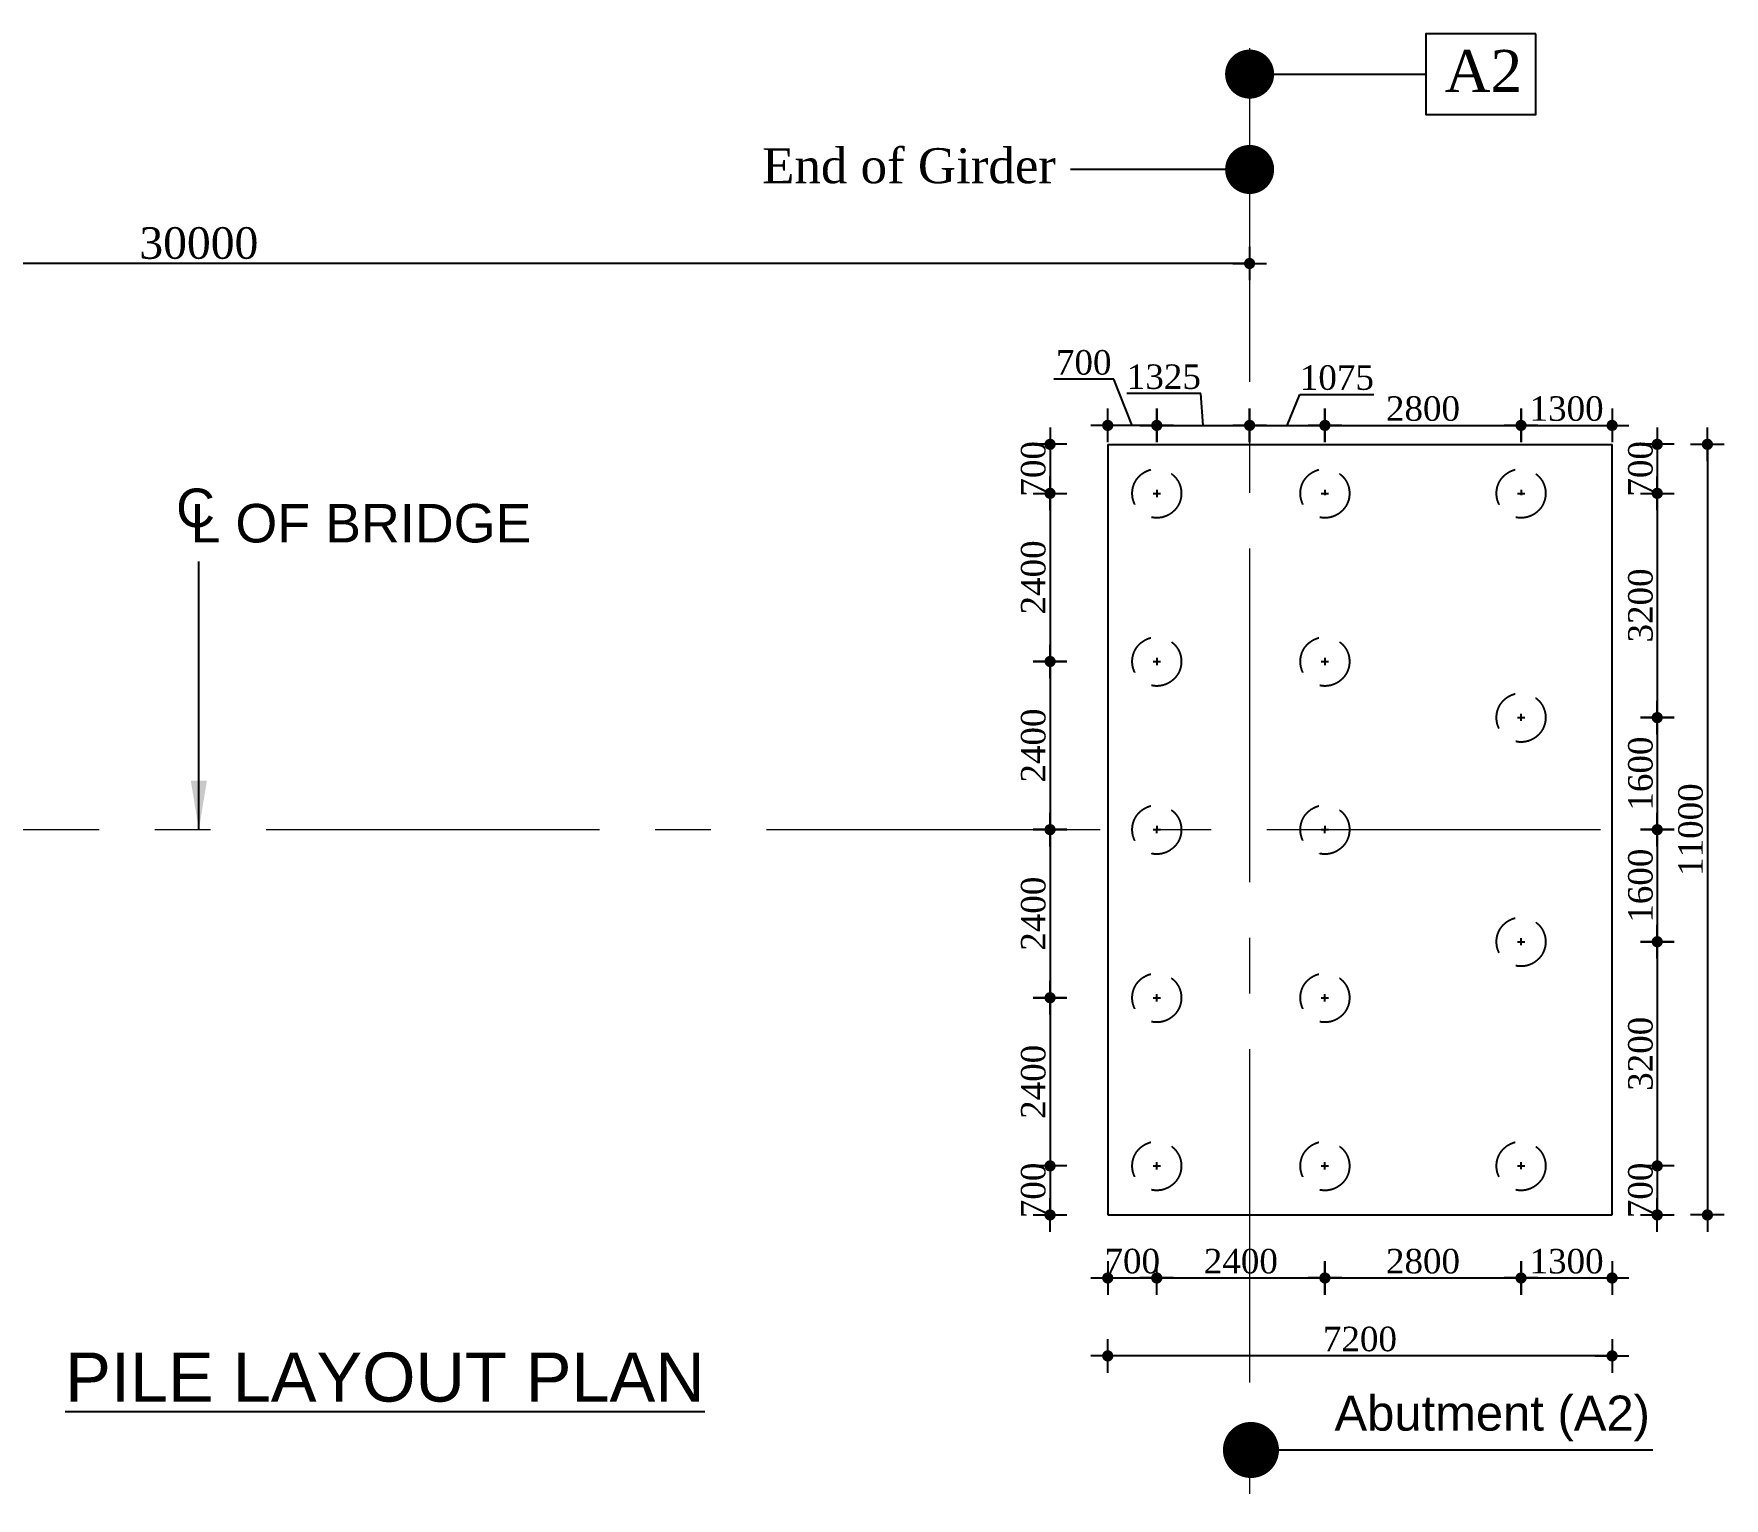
# Model space of a CAD drawing. Header units: millimetres. Extents: x 645430 to 1329725, y -477752 to 44877.
# Drawn here: x 702008 to 726139, y -306170 to -285267 of the extents above; entities that cross this region are included whole.
import ezdxf

# ---------------------------------------------------------------- set-up
doc = ezdxf.new("R2010")
doc.units = ezdxf.units.MM
doc.header["$LTSCALE"] = 250
doc.header["$PDMODE"] = 2
for name, pattern in [('ACAD_ISO10W100', [18, 12, -3, 0, -3]), ('CENTER2', [28.575, 19.05, -3.175, 3.175, -3.175]), ('DASHED2', [0.375, 0.25, -0.125])]:
    doc.linetypes.add(name, pattern=pattern)
doc.layers.add('centerline', color=105, linetype='ACAD_ISO10W100', lineweight=15)
doc.layers.add('Dimention', color=7, linetype='Continuous', lineweight=25)
for name, color, linetype in [('dim', 4, 'Continuous'), ('Dimision', 4, 'Continuous'), ('Extra Line', 145, 'Continuous'), ('Pile', 11, 'Continuous'), ('Text', 7, 'Continuous'), ('TXT', 7, 'Continuous')]:
    doc.layers.add(name, color=color, linetype=linetype)
doc.styles.add('Bridge Dimision - 1', font='arial.ttf', dxfattribs={"height": 125})
doc.styles.add('ROMANS', font='arial.ttf', dxfattribs={"height": 200})
doc.styles.get("Standard").update_dxf_attribs({"font": 'times.ttf'})
doc.styles.add('TNR', font='times.ttf')
doc.dimstyles.new('ISO-125', dxfattribs={"dimtxt": 125, "dimasz": 1.2, "dimexe": 75, "dimexo": 75, "dimgap": 60, "dimtad": 1, "dimdec": 0, "dimtxsty": 'Standard', "dimblk": 'D_TIC', "dimcen": 52.5, "dimclrd": 256, "dimclre": 256, "dimclrt": 256, "dimadec": 0, "dimazin": 0, "dimtfac": 1, "dimtdec": 0, "dimtix": 1, "dimtmove": 0, "dimatfit": 3, "dimldrblk": 'DOT', "dimfxl": 75, "dimfxlon": 1, "dimlwd": -1, "dimarcsym": 0})
doc.dimstyles.new('ISO-25', dxfattribs={"dimtxt": 75, "dimasz": 45, "dimexe": 125, "dimexo": 75.625, "dimgap": 60, "dimtad": 1, "dimdec": 0, "dimtxsty": 'Standard', "dimblk": 'DOT', "dimcen": 52.5, "dimdle": 100, "dimclrd": 256, "dimclre": 256, "dimclrt": 256, "dimadec": 0, "dimazin": 0, "dimtfac": 1, "dimtdec": 0, "dimtix": 1, "dimtmove": 0, "dimatfit": 3, "dimldrblk": 'DOT', "dimfxl": 1, "dimlwd": -1, "dimarcsym": 0})
doc.dimstyles.get("Standard").update_dxf_attribs({"dimtxt": 0.5, "dimasz": 0.18, "dimexe": 0.18, "dimexo": 0.0625, "dimgap": 0.09, "dimtad": 0, "dimtih": 1, "dimtoh": 1, "dimdec": 4, "dimzin": 0, "dimdsep": 46, "dimtxsty": 'Standard', "dimcen": 0.09, "dimadec": 0, "dimazin": 0, "dimtfac": 1, "dimtdec": 4, "dimtofl": 0, "dimtmove": 0, "dimatfit": 3, "dimfxl": 1, "dimtolj": 1, "dimtzin": 0, "dimarcsym": 0})

# ---------------------------------------------------------------- blocks, each defined once
blk = doc.blocks.new('D_TIC')
at = {"layer": 'Dimision', "ltscale": 5}
for p, q in [((-60, 0), (60, 0)), ((0, 60), (0, -60))]:
    blk.add_line(p, q, dxfattribs=at)
at = {"layer": 'Dimision', "ltscale": 5, "const_width": 20}
blk.add_lwpolyline([(-10, 0, 1), (10, 0, 1)], format="xyb", close=True, dxfattribs=at)
blk = doc.blocks.new('*D221')
at = {"layer": 'Defpoints', "color": 0, "ltscale": 10, "transparency": 16777216}
for p in [(689364, -288546), (689364, -289138, 0), (719364, -291414, 0)]:
    blk.add_point(p, dxfattribs=at)
at = {"layer": 'dim', "lineweight": -2, "ltscale": 10, "transparency": 16777216}
for p, q in [((689364, -288621), (689364, -288471)), ((719364, -288621), (719364, -288471))]:
    blk.add_line(p, q, dxfattribs=at)
at = {"layer": 'dim', "ltscale": 10, "transparency": 16777216}
blk.add_line((719360, -288546), (689368, -288546), dxfattribs=at)
at = {"layer": 'dim', "ltscale": 10, "transparency": 16777216, "xscale": 4, "yscale": 4, "zscale": 4, "rotation": 180}
blk.add_blockref('D_TIC', (689364, -288546), dxfattribs=at)
at = {"layer": 'dim', "ltscale": 10, "transparency": 16777216, "xscale": 4, "yscale": 4, "zscale": 4}
blk.add_blockref('D_TIC', (719364, -288546), dxfattribs=at)
at = {"layer": 'dim', "ltscale": 10, "transparency": 16777216, "insert": (704364, -288257), "char_height": 450, "attachment_point": 5}
blk.add_mtext('30000', dxfattribs=at)
blk = doc.blocks.new('_Dot')
at = {"color": 0, "linetype": 'ByBlock', "lineweight": -2}
blk.add_line((-0.5, 0), (-1, 0), dxfattribs=at)
at = {"color": 0, "linetype": 'ByBlock', "const_width": 0.5}
blk.add_lwpolyline([(-0.25, 0, 1), (0.25, 0, 1)], format="xyb", close=True, dxfattribs=at)
blk = doc.blocks.new('*D210')
at = {"layer": 'Defpoints', "color": 0, "ltscale": 10, "transparency": 16777216}
for p in [(717339, -291127), (716516, -291827), (718039, -291827)]:
    blk.add_point(p, dxfattribs=at)
at = {"layer": 'dim', "lineweight": -2, "ltscale": 10, "transparency": 16777216}
for p, q in [((716591, -291127), (716441, -291127)), ((716591, -291827), (716441, -291827))]:
    blk.add_line(p, q, dxfattribs=at)
at = {"layer": 'dim', "ltscale": 10, "transparency": 16777216}
for p, q in [((716516, -291123), (716516, -291119)), ((716516, -291127), (716516, -291827)), ((716516, -291831), (716516, -291835))]:
    blk.add_line(p, q, dxfattribs=at)
at = {"layer": 'dim', "ltscale": 10, "transparency": 16777216, "xscale": 4, "yscale": 4, "zscale": 4}
for p, rotation in [((716516, -291127), 270), ((716516, -291827), 90)]:
    blk.add_blockref('D_TIC', p, dxfattribs=dict(at, rotation=rotation))
at = {"layer": 'dim', "ltscale": 10, "transparency": 16777216, "insert": (716277, -291477), "char_height": 350, "attachment_point": 5, "rotation": 90}
blk.add_mtext('700', dxfattribs=at)
blk = doc.blocks.new('*D211')
at = {"layer": 'Defpoints', "color": 0, "ltscale": 10, "transparency": 16777216}
for p in [(718039, -291827), (716516, -294227), (718039, -294227)]:
    blk.add_point(p, dxfattribs=at)
at = {"layer": 'dim', "lineweight": -2, "ltscale": 10, "transparency": 16777216}
for p, q in [((716591, -291827), (716441, -291827)), ((716591, -294227), (716441, -294227))]:
    blk.add_line(p, q, dxfattribs=at)
at = {"layer": 'dim', "ltscale": 10, "transparency": 16777216}
blk.add_line((716516, -291831), (716516, -294223), dxfattribs=at)
at = {"layer": 'dim', "ltscale": 10, "transparency": 16777216, "xscale": 4, "yscale": 4, "zscale": 4}
for p, rotation in [((716516, -291827), 90), ((716516, -294227), 270)]:
    blk.add_blockref('D_TIC', p, dxfattribs=dict(at, rotation=rotation))
at = {"layer": 'dim', "ltscale": 10, "transparency": 16777216, "insert": (716278, -293027), "char_height": 350, "attachment_point": 5, "rotation": 90}
blk.add_mtext('2400', dxfattribs=at)
blk = doc.blocks.new('*D212')
at = {"layer": 'Defpoints', "color": 0, "ltscale": 10, "transparency": 16777216}
for p in [(717339, -290857), (717339, -291127), (718039, -291827)]:
    blk.add_point(p, dxfattribs=at)
at = {"layer": 'dim', "ltscale": 10, "transparency": 16777216}
for p, q in [((717425, -290198), (716568, -290198)), ((717689, -290857), (717425, -290198)), ((718035, -290857), (717343, -290857))]:
    blk.add_line(p, q, dxfattribs=at)
at = {"layer": 'dim', "lineweight": -2, "ltscale": 10, "transparency": 16777216}
for p, q in [((717339, -290932), (717339, -290782)), ((718039, -290932), (718039, -290782))]:
    blk.add_line(p, q, dxfattribs=at)
at = {"layer": 'dim', "ltscale": 10, "transparency": 16777216, "xscale": 4, "yscale": 4, "zscale": 4, "rotation": 180}
blk.add_blockref('D_TIC', (717339, -290857), dxfattribs=at)
at = {"layer": 'dim', "ltscale": 10, "transparency": 16777216, "xscale": 4, "yscale": 4, "zscale": 4}
blk.add_blockref('D_TIC', (718039, -290857), dxfattribs=at)
at = {"layer": 'dim', "ltscale": 10, "transparency": 16777216, "insert": (716996, -289960), "char_height": 350, "attachment_point": 5}
blk.add_mtext('700', dxfattribs=at)
blk = doc.blocks.new('*D213')
at = {"layer": 'Defpoints', "color": 0, "ltscale": 10, "transparency": 16777216}
for p in [(719364, -290857), (719364, -291127), (718039, -291827)]:
    blk.add_point(p, dxfattribs=at)
at = {"layer": 'dim', "ltscale": 10, "transparency": 16777216}
for p, q in [((718669, -290402), (717610, -290402)), ((718702, -290857), (718669, -290402)), ((718043, -290857), (719360, -290857))]:
    blk.add_line(p, q, dxfattribs=at)
at = {"layer": 'dim', "lineweight": -2, "ltscale": 10, "transparency": 16777216}
for p, q in [((718039, -290932), (718039, -290782)), ((719364, -290932), (719364, -290782))]:
    blk.add_line(p, q, dxfattribs=at)
at = {"layer": 'dim', "ltscale": 10, "transparency": 16777216, "xscale": 4, "yscale": 4, "zscale": 4, "rotation": 180}
blk.add_blockref('D_TIC', (718039, -290857), dxfattribs=at)
at = {"layer": 'dim', "ltscale": 10, "transparency": 16777216, "xscale": 4, "yscale": 4, "zscale": 4}
blk.add_blockref('D_TIC', (719364, -290857), dxfattribs=at)
at = {"layer": 'dim', "ltscale": 10, "transparency": 16777216, "insert": (718140, -290164), "char_height": 350, "attachment_point": 5}
blk.add_mtext('1325', dxfattribs=at)
blk = doc.blocks.new('*D232')
at = {"layer": 'Defpoints', "color": 0, "ltscale": 10, "transparency": 16777216}
for p in [(720439, -290857), (719364, -291127), (720439, -291775)]:
    blk.add_point(p, dxfattribs=at)
at = {"layer": 'dim', "ltscale": 10, "transparency": 16777216}
for p, q in [((719902, -290857), (720080, -290415)), ((720080, -290415), (721139, -290415)), ((719368, -290857), (720435, -290857))]:
    blk.add_line(p, q, dxfattribs=at)
at = {"layer": 'dim', "lineweight": -2, "ltscale": 10, "transparency": 16777216}
for p, q in [((719364, -290932), (719364, -290782)), ((720439, -290932), (720439, -290782))]:
    blk.add_line(p, q, dxfattribs=at)
at = {"layer": 'dim', "ltscale": 10, "transparency": 16777216, "xscale": 4, "yscale": 4, "zscale": 4, "rotation": 180}
blk.add_blockref('D_TIC', (719364, -290857), dxfattribs=at)
at = {"layer": 'dim', "ltscale": 10, "transparency": 16777216, "xscale": 4, "yscale": 4, "zscale": 4}
blk.add_blockref('D_TIC', (720439, -290857), dxfattribs=at)
at = {"layer": 'dim', "ltscale": 10, "transparency": 16777216, "insert": (720610, -290177), "char_height": 350, "attachment_point": 5}
blk.add_mtext('1075', dxfattribs=at)
blk = doc.blocks.new('*D233')
at = {"layer": 'Defpoints', "color": 0, "ltscale": 10, "transparency": 16777216}
for p in [(723239, -290857), (720439, -291775), (723239, -291827)]:
    blk.add_point(p, dxfattribs=at)
at = {"layer": 'dim', "lineweight": -2, "ltscale": 10, "transparency": 16777216}
for p, q in [((720439, -290932), (720439, -290782)), ((723239, -290932), (723239, -290782))]:
    blk.add_line(p, q, dxfattribs=at)
at = {"layer": 'dim', "ltscale": 10, "transparency": 16777216}
blk.add_line((720443, -290857), (723235, -290857), dxfattribs=at)
at = {"layer": 'dim', "ltscale": 10, "transparency": 16777216, "xscale": 4, "yscale": 4, "zscale": 4, "rotation": 180}
blk.add_blockref('D_TIC', (720439, -290857), dxfattribs=at)
at = {"layer": 'dim', "ltscale": 10, "transparency": 16777216, "xscale": 4, "yscale": 4, "zscale": 4}
blk.add_blockref('D_TIC', (723239, -290857), dxfattribs=at)
at = {"layer": 'dim', "ltscale": 10, "transparency": 16777216, "insert": (721839, -290619), "char_height": 350, "attachment_point": 5}
blk.add_mtext('2800', dxfattribs=at)
blk = doc.blocks.new('*D234')
at = {"layer": 'Defpoints', "color": 0, "ltscale": 10, "transparency": 16777216}
for p in [(724539, -290857), (724539, -291127), (723239, -291827)]:
    blk.add_point(p, dxfattribs=at)
at = {"layer": 'dim', "lineweight": -2, "ltscale": 10, "transparency": 16777216}
for p, q in [((723239, -290932), (723239, -290782)), ((724539, -290932), (724539, -290782))]:
    blk.add_line(p, q, dxfattribs=at)
at = {"layer": 'dim', "ltscale": 10, "transparency": 16777216}
blk.add_line((723243, -290857), (724535, -290857), dxfattribs=at)
at = {"layer": 'dim', "ltscale": 10, "transparency": 16777216, "xscale": 4, "yscale": 4, "zscale": 4, "rotation": 180}
blk.add_blockref('D_TIC', (723239, -290857), dxfattribs=at)
at = {"layer": 'dim', "ltscale": 10, "transparency": 16777216, "xscale": 4, "yscale": 4, "zscale": 4}
blk.add_blockref('D_TIC', (724539, -290857), dxfattribs=at)
at = {"layer": 'dim', "ltscale": 10, "transparency": 16777216, "insert": (723889, -290619), "char_height": 350, "attachment_point": 5}
blk.add_mtext('1300', dxfattribs=at)
blk = doc.blocks.new('*D214')
at = {"layer": 'Defpoints', "color": 0, "ltscale": 10, "transparency": 16777216}
for p in [(718039, -294227), (716516, -296627), (718400, -296627)]:
    blk.add_point(p, dxfattribs=at)
at = {"layer": 'dim', "lineweight": -2, "ltscale": 10, "transparency": 16777216}
for p, q in [((716591, -294227), (716441, -294227)), ((716591, -296627), (716441, -296627))]:
    blk.add_line(p, q, dxfattribs=at)
at = {"layer": 'dim', "ltscale": 10, "transparency": 16777216}
blk.add_line((716516, -294231), (716516, -296623), dxfattribs=at)
at = {"layer": 'dim', "ltscale": 10, "transparency": 16777216, "xscale": 4, "yscale": 4, "zscale": 4}
for p, rotation in [((716516, -294227), 90), ((716516, -296627), 270)]:
    blk.add_blockref('D_TIC', p, dxfattribs=dict(at, rotation=rotation))
at = {"layer": 'dim', "ltscale": 10, "transparency": 16777216, "insert": (716278, -295427), "char_height": 350, "attachment_point": 5, "rotation": 90}
blk.add_mtext('2400', dxfattribs=at)
blk = doc.blocks.new('*D235')
at = {"layer": 'Defpoints', "color": 0, "ltscale": 10, "transparency": 16777216}
for p in [(718400, -296627), (716516, -299027), (718039, -299027)]:
    blk.add_point(p, dxfattribs=at)
at = {"layer": 'dim', "lineweight": -2, "ltscale": 10, "transparency": 16777216}
for p, q in [((716591, -296627), (716441, -296627)), ((716591, -299027), (716441, -299027))]:
    blk.add_line(p, q, dxfattribs=at)
at = {"layer": 'dim', "ltscale": 10, "transparency": 16777216}
blk.add_line((716516, -296631), (716516, -299023), dxfattribs=at)
at = {"layer": 'dim', "ltscale": 10, "transparency": 16777216, "xscale": 4, "yscale": 4, "zscale": 4}
for p, rotation in [((716516, -296627), 90), ((716516, -299027), 270)]:
    blk.add_blockref('D_TIC', p, dxfattribs=dict(at, rotation=rotation))
at = {"layer": 'dim', "ltscale": 10, "transparency": 16777216, "insert": (716278, -297827), "char_height": 350, "attachment_point": 5, "rotation": 90}
blk.add_mtext('2400', dxfattribs=at)
blk = doc.blocks.new('*D236')
at = {"layer": 'Defpoints', "color": 0, "ltscale": 10, "transparency": 16777216}
for p in [(718039, -299027), (716516, -301427), (718039, -301427)]:
    blk.add_point(p, dxfattribs=at)
at = {"layer": 'dim', "lineweight": -2, "ltscale": 10, "transparency": 16777216}
for p, q in [((716591, -299027), (716441, -299027)), ((716591, -301427), (716441, -301427))]:
    blk.add_line(p, q, dxfattribs=at)
at = {"layer": 'dim', "ltscale": 10, "transparency": 16777216}
blk.add_line((716516, -299031), (716516, -301423), dxfattribs=at)
at = {"layer": 'dim', "ltscale": 10, "transparency": 16777216, "xscale": 4, "yscale": 4, "zscale": 4}
for p, rotation in [((716516, -299027), 90), ((716516, -301427), 270)]:
    blk.add_blockref('D_TIC', p, dxfattribs=dict(at, rotation=rotation))
at = {"layer": 'dim', "ltscale": 10, "transparency": 16777216, "insert": (716278, -300227), "char_height": 350, "attachment_point": 5, "rotation": 90}
blk.add_mtext('2400', dxfattribs=at)
blk = doc.blocks.new('*D237')
at = {"layer": 'Defpoints', "color": 0, "ltscale": 10, "transparency": 16777216}
for p in [(718039, -301427), (716516, -302127), (717339, -302127)]:
    blk.add_point(p, dxfattribs=at)
at = {"layer": 'dim', "lineweight": -2, "ltscale": 10, "transparency": 16777216}
for p, q in [((716591, -301427), (716441, -301427)), ((716591, -302127), (716441, -302127))]:
    blk.add_line(p, q, dxfattribs=at)
at = {"layer": 'dim', "ltscale": 10, "transparency": 16777216}
for p, q in [((716516, -301423), (716516, -301419)), ((716516, -301427), (716516, -302127)), ((716516, -302131), (716516, -302135))]:
    blk.add_line(p, q, dxfattribs=at)
at = {"layer": 'dim', "ltscale": 10, "transparency": 16777216, "xscale": 4, "yscale": 4, "zscale": 4}
for p, rotation in [((716516, -301427), 270), ((716516, -302127), 90)]:
    blk.add_blockref('D_TIC', p, dxfattribs=dict(at, rotation=rotation))
at = {"layer": 'dim', "ltscale": 10, "transparency": 16777216, "insert": (716277, -301777), "char_height": 350, "attachment_point": 5, "rotation": 90}
blk.add_mtext('700', dxfattribs=at)
blk = doc.blocks.new('*D238')
at = {"layer": 'Defpoints', "color": 0, "ltscale": 10, "transparency": 16777216}
for p in [(717339, -301439), (718039, -301427), (718039, -303027)]:
    blk.add_point(p, dxfattribs=at)
at = {"layer": 'dim', "ltscale": 10, "transparency": 16777216}
for p, q in [((717335, -303027), (717331, -303027)), ((717339, -303027), (718039, -303027)), ((718043, -303027), (718047, -303027))]:
    blk.add_line(p, q, dxfattribs=at)
at = {"layer": 'dim', "lineweight": -2, "ltscale": 10, "transparency": 16777216}
for p, q in [((717339, -302952), (717339, -303102)), ((718039, -302952), (718039, -303102))]:
    blk.add_line(p, q, dxfattribs=at)
at = {"layer": 'dim', "ltscale": 10, "transparency": 16777216, "xscale": 4, "yscale": 4, "zscale": 4}
blk.add_blockref('D_TIC', (717339, -303027), dxfattribs=at)
at = {"layer": 'dim', "ltscale": 10, "transparency": 16777216, "xscale": 4, "yscale": 4, "zscale": 4, "rotation": 180}
blk.add_blockref('D_TIC', (718039, -303027), dxfattribs=at)
at = {"layer": 'dim', "ltscale": 10, "transparency": 16777216, "insert": (717689, -302788), "char_height": 350, "attachment_point": 5}
blk.add_mtext('700', dxfattribs=at)
blk = doc.blocks.new('*D239')
at = {"layer": 'Defpoints', "color": 0, "ltscale": 10, "transparency": 16777216}
for p in [(718039, -301427), (720439, -301480), (720439, -303027)]:
    blk.add_point(p, dxfattribs=at)
at = {"layer": 'dim', "lineweight": -2, "ltscale": 10, "transparency": 16777216}
for p, q in [((718039, -302952), (718039, -303102)), ((720439, -302952), (720439, -303102))]:
    blk.add_line(p, q, dxfattribs=at)
at = {"layer": 'dim', "ltscale": 10, "transparency": 16777216}
blk.add_line((718043, -303027), (720435, -303027), dxfattribs=at)
at = {"layer": 'dim', "ltscale": 10, "transparency": 16777216, "xscale": 4, "yscale": 4, "zscale": 4, "rotation": 180}
blk.add_blockref('D_TIC', (718039, -303027), dxfattribs=at)
at = {"layer": 'dim', "ltscale": 10, "transparency": 16777216, "xscale": 4, "yscale": 4, "zscale": 4}
blk.add_blockref('D_TIC', (720439, -303027), dxfattribs=at)
at = {"layer": 'dim', "ltscale": 10, "transparency": 16777216, "insert": (719239, -302789), "char_height": 350, "attachment_point": 5}
blk.add_mtext('2400', dxfattribs=at)
blk = doc.blocks.new('*D240')
at = {"layer": 'Defpoints', "color": 0, "ltscale": 10, "transparency": 16777216}
for p in [(720439, -301480), (723239, -301474), (723239, -303027)]:
    blk.add_point(p, dxfattribs=at)
at = {"layer": 'dim', "lineweight": -2, "ltscale": 10, "transparency": 16777216}
for p, q in [((720439, -302952), (720439, -303102)), ((723239, -302952), (723239, -303102))]:
    blk.add_line(p, q, dxfattribs=at)
at = {"layer": 'dim', "ltscale": 10, "transparency": 16777216}
blk.add_line((720443, -303027), (723235, -303027), dxfattribs=at)
at = {"layer": 'dim', "ltscale": 10, "transparency": 16777216, "xscale": 4, "yscale": 4, "zscale": 4, "rotation": 180}
blk.add_blockref('D_TIC', (720439, -303027), dxfattribs=at)
at = {"layer": 'dim', "ltscale": 10, "transparency": 16777216, "xscale": 4, "yscale": 4, "zscale": 4}
blk.add_blockref('D_TIC', (723239, -303027), dxfattribs=at)
at = {"layer": 'dim', "ltscale": 10, "transparency": 16777216, "insert": (721839, -302789), "char_height": 350, "attachment_point": 5}
blk.add_mtext('2800', dxfattribs=at)
blk = doc.blocks.new('*D241')
at = {"layer": 'Defpoints', "color": 0, "ltscale": 10, "transparency": 16777216}
for p in [(723239, -301474), (724539, -302127), (724539, -303027)]:
    blk.add_point(p, dxfattribs=at)
at = {"layer": 'dim', "lineweight": -2, "ltscale": 10, "transparency": 16777216}
for p, q in [((723239, -302952), (723239, -303102)), ((724539, -302952), (724539, -303102))]:
    blk.add_line(p, q, dxfattribs=at)
at = {"layer": 'dim', "ltscale": 10, "transparency": 16777216}
blk.add_line((723243, -303027), (724535, -303027), dxfattribs=at)
at = {"layer": 'dim', "ltscale": 10, "transparency": 16777216, "xscale": 4, "yscale": 4, "zscale": 4, "rotation": 180}
blk.add_blockref('D_TIC', (723239, -303027), dxfattribs=at)
at = {"layer": 'dim', "ltscale": 10, "transparency": 16777216, "xscale": 4, "yscale": 4, "zscale": 4}
blk.add_blockref('D_TIC', (724539, -303027), dxfattribs=at)
at = {"layer": 'dim', "ltscale": 10, "transparency": 16777216, "insert": (723889, -302789), "char_height": 350, "attachment_point": 5}
blk.add_mtext('1300', dxfattribs=at)
blk = doc.blocks.new('*D242')
at = {"layer": 'Defpoints', "color": 0, "ltscale": 10, "transparency": 16777216}
for p in [(717339, -302127), (724539, -302127), (717339, -304139)]:
    blk.add_point(p, dxfattribs=at)
at = {"layer": 'dim', "lineweight": -2, "ltscale": 10, "transparency": 16777216}
for p, q in [((717339, -304064), (717339, -304214)), ((724539, -304064), (724539, -304214))]:
    blk.add_line(p, q, dxfattribs=at)
at = {"layer": 'dim', "ltscale": 10, "transparency": 16777216}
blk.add_line((724535, -304139), (717343, -304139), dxfattribs=at)
at = {"layer": 'dim', "ltscale": 10, "transparency": 16777216, "xscale": 4, "yscale": 4, "zscale": 4, "rotation": 180}
blk.add_blockref('D_TIC', (717339, -304139), dxfattribs=at)
at = {"layer": 'dim', "ltscale": 10, "transparency": 16777216, "xscale": 4, "yscale": 4, "zscale": 4}
blk.add_blockref('D_TIC', (724539, -304139), dxfattribs=at)
at = {"layer": 'dim', "ltscale": 10, "transparency": 16777216, "insert": (720939, -303900), "char_height": 350, "attachment_point": 5}
blk.add_mtext('7200', dxfattribs=at)
blk = doc.blocks.new('*D215')
at = {"layer": 'Defpoints', "color": 0, "ltscale": 10, "transparency": 16777216}
for p in [(723453, -291127, 0), (723453, -291827, 0), (725183, -291827)]:
    blk.add_point(p, dxfattribs=at)
at = {"layer": 'dim', "lineweight": -2, "ltscale": 10, "transparency": 16777216}
for p, q in [((725108, -291127), (725258, -291127)), ((725108, -291827), (725258, -291827))]:
    blk.add_line(p, q, dxfattribs=at)
at = {"layer": 'dim', "ltscale": 10, "transparency": 16777216}
for p, q in [((725183, -291123), (725183, -291119)), ((725183, -291127), (725183, -291827)), ((725183, -291831), (725183, -291835))]:
    blk.add_line(p, q, dxfattribs=at)
at = {"layer": 'dim', "ltscale": 10, "transparency": 16777216, "xscale": 4, "yscale": 4, "zscale": 4}
for p, rotation in [((725183, -291127), 270), ((725183, -291827), 90)]:
    blk.add_blockref('D_TIC', p, dxfattribs=dict(at, rotation=rotation))
at = {"layer": 'dim', "ltscale": 10, "transparency": 16777216, "insert": (724945, -291477), "char_height": 350, "attachment_point": 5, "rotation": 90}
blk.add_mtext('700', dxfattribs=at)
blk = doc.blocks.new('*D216')
at = {"layer": 'Defpoints', "color": 0, "ltscale": 10, "transparency": 16777216}
for p in [(723453, -291827, 0), (723453, -295028), (725183, -295028)]:
    blk.add_point(p, dxfattribs=at)
at = {"layer": 'dim', "lineweight": -2, "ltscale": 10, "transparency": 16777216}
for p, q in [((725108, -291827), (725258, -291827)), ((725108, -295028), (725258, -295028))]:
    blk.add_line(p, q, dxfattribs=at)
at = {"layer": 'dim', "ltscale": 10, "transparency": 16777216}
blk.add_line((725183, -291831), (725183, -295024), dxfattribs=at)
at = {"layer": 'dim', "ltscale": 10, "transparency": 16777216, "xscale": 4, "yscale": 4, "zscale": 4}
for p, rotation in [((725183, -291827), 90), ((725183, -295028), 270)]:
    blk.add_blockref('D_TIC', p, dxfattribs=dict(at, rotation=rotation))
at = {"layer": 'dim', "ltscale": 10, "transparency": 16777216, "insert": (724945, -293427), "char_height": 350, "attachment_point": 5, "rotation": 90}
blk.add_mtext('3200', dxfattribs=at)
blk = doc.blocks.new('*D217')
at = {"layer": 'Defpoints', "color": 0, "ltscale": 10, "transparency": 16777216}
for p in [(723453, -295028), (724753, -296627), (725183, -296627)]:
    blk.add_point(p, dxfattribs=at)
at = {"layer": 'dim', "lineweight": -2, "ltscale": 10, "transparency": 16777216}
for p, q in [((725108, -295028), (725258, -295028)), ((725108, -296627), (725258, -296627))]:
    blk.add_line(p, q, dxfattribs=at)
at = {"layer": 'dim', "ltscale": 10, "transparency": 16777216}
blk.add_line((725183, -295032), (725183, -296623), dxfattribs=at)
at = {"layer": 'dim', "ltscale": 10, "transparency": 16777216, "xscale": 4, "yscale": 4, "zscale": 4}
for p, rotation in [((725183, -295028), 90), ((725183, -296627), 270)]:
    blk.add_blockref('D_TIC', p, dxfattribs=dict(at, rotation=rotation))
at = {"layer": 'dim', "ltscale": 10, "transparency": 16777216, "insert": (724945, -295827), "char_height": 350, "attachment_point": 5, "rotation": 90}
blk.add_mtext('1600', dxfattribs=at)
blk = doc.blocks.new('*D218')
at = {"layer": 'Defpoints', "color": 0, "ltscale": 10, "transparency": 16777216}
for p in [(724753, -296627), (723505, -298227), (725183, -298227)]:
    blk.add_point(p, dxfattribs=at)
at = {"layer": 'dim', "lineweight": -2, "ltscale": 10, "transparency": 16777216}
for p, q in [((725108, -296627), (725258, -296627)), ((725108, -298227), (725258, -298227))]:
    blk.add_line(p, q, dxfattribs=at)
at = {"layer": 'dim', "ltscale": 10, "transparency": 16777216}
blk.add_line((725183, -296631), (725183, -298223), dxfattribs=at)
at = {"layer": 'dim', "ltscale": 10, "transparency": 16777216, "xscale": 4, "yscale": 4, "zscale": 4}
for p, rotation in [((725183, -296627), 90), ((725183, -298227), 270)]:
    blk.add_blockref('D_TIC', p, dxfattribs=dict(at, rotation=rotation))
at = {"layer": 'dim', "ltscale": 10, "transparency": 16777216, "insert": (724945, -297427), "char_height": 350, "attachment_point": 5, "rotation": 90}
blk.add_mtext('1600', dxfattribs=at)
blk = doc.blocks.new('*D219')
at = {"layer": 'Defpoints', "color": 0, "ltscale": 10, "transparency": 16777216}
for p in [(723505, -298227), (723505, -301427), (725183, -301427)]:
    blk.add_point(p, dxfattribs=at)
at = {"layer": 'dim', "lineweight": -2, "ltscale": 10, "transparency": 16777216}
for p, q in [((725108, -298227), (725258, -298227)), ((725108, -301427), (725258, -301427))]:
    blk.add_line(p, q, dxfattribs=at)
at = {"layer": 'dim', "ltscale": 10, "transparency": 16777216}
blk.add_line((725183, -298231), (725183, -301423), dxfattribs=at)
at = {"layer": 'dim', "ltscale": 10, "transparency": 16777216, "xscale": 4, "yscale": 4, "zscale": 4}
for p, rotation in [((725183, -298227), 90), ((725183, -301427), 270)]:
    blk.add_blockref('D_TIC', p, dxfattribs=dict(at, rotation=rotation))
at = {"layer": 'dim', "ltscale": 10, "transparency": 16777216, "insert": (724945, -299827), "char_height": 350, "attachment_point": 5, "rotation": 90}
blk.add_mtext('3200', dxfattribs=at)
blk = doc.blocks.new('*D220')
at = {"layer": 'Defpoints', "color": 0, "ltscale": 10, "transparency": 16777216}
for p in [(723505, -301427), (724753, -302127), (725183, -302127)]:
    blk.add_point(p, dxfattribs=at)
at = {"layer": 'dim', "lineweight": -2, "ltscale": 10, "transparency": 16777216}
for p, q in [((725108, -301427), (725258, -301427)), ((725108, -302127), (725258, -302127))]:
    blk.add_line(p, q, dxfattribs=at)
at = {"layer": 'dim', "ltscale": 10, "transparency": 16777216}
for p, q in [((725183, -301423), (725183, -301419)), ((725183, -301427), (725183, -302127)), ((725183, -302131), (725183, -302135))]:
    blk.add_line(p, q, dxfattribs=at)
at = {"layer": 'dim', "ltscale": 10, "transparency": 16777216, "xscale": 4, "yscale": 4, "zscale": 4}
for p, rotation in [((725183, -301427), 270), ((725183, -302127), 90)]:
    blk.add_blockref('D_TIC', p, dxfattribs=dict(at, rotation=rotation))
at = {"layer": 'dim', "ltscale": 10, "transparency": 16777216, "insert": (724945, -301777), "char_height": 350, "attachment_point": 5, "rotation": 90}
blk.add_mtext('700', dxfattribs=at)
blk = doc.blocks.new('*D243')
at = {"layer": 'Defpoints', "color": 0, "ltscale": 10, "transparency": 16777216}
for p in [(724539, -291127, 0), (724539, -302127, 0), (725899, -302127)]:
    blk.add_point(p, dxfattribs=at)
at = {"layer": 'dim', "lineweight": -2, "ltscale": 10, "transparency": 16777216}
for p, q in [((725824, -291127), (725974, -291127)), ((725824, -302127), (725974, -302127))]:
    blk.add_line(p, q, dxfattribs=at)
at = {"layer": 'dim', "ltscale": 10, "transparency": 16777216}
blk.add_line((725899, -291131), (725899, -302123), dxfattribs=at)
at = {"layer": 'dim', "ltscale": 10, "transparency": 16777216, "xscale": 4, "yscale": 4, "zscale": 4}
for p, rotation in [((725899, -291127), 90), ((725899, -302127), 270)]:
    blk.add_blockref('D_TIC', p, dxfattribs=dict(at, rotation=rotation))
at = {"layer": 'dim', "ltscale": 10, "transparency": 16777216, "insert": (725661, -296627), "char_height": 350, "attachment_point": 5, "rotation": 90}
blk.add_mtext('11000', dxfattribs=at)

msp = doc.modelspace()

# ---------------------------------------------------------------- linework, layer by layer
at = {"layer": 'centerline', "linetype": 'CENTER2'}
msp.add_line((719364.3, -285470.9, 0), (719364.3, -306170, 0), dxfattribs=at)
at = {"layer": 'centerline', "linetype": 'CENTER2', "elevation": 0}
msp.add_lwpolyline([(683892, -296627.3), (725164.1, -296627.3)], dxfattribs=at)
at = {"layer": 'Dimention', "elevation": 0}
msp.add_lwpolyline([(723448, -285267.4), (721878, -285267.4), (721878, -286417.4), (723448, -286417.4)], close=True, dxfattribs=at)
at = {"layer": 'Extra Line'}
for p, q in [((717339.3, -291127.3, 0), (717339.3, -302127.3, 0)), ((717339.3, -291127.3, 0), (724539.3, -291127.3, 0)), ((724539.3, -302127.3, 0), (724539.3, -291127.3, 0)), ((717339.3, -302127.3, 0), (724539.3, -302127.3, 0))]:
    msp.add_line(p, q, dxfattribs=at)
at = {"layer": 'Pile', "linetype": 'DASHED2', "ltscale": 10}
for p, q in [((717986.8, -291827.3, 0), (718091.8, -291827.3, 0)), ((718039.3, -291774.8, 0), (718039.3, -291879.8, 0)), ((720386.8, -291827.3, 0), (720491.8, -291827.3, 0)), ((720439.3, -291774.8, 0), (720439.3, -291854.8, 0)), ((723186.8, -291827.3, 0), (723291.8, -291827.3, 0)), ((723239.3, -291774.8, 0), (723239.3, -291854.8, 0)), ((717986.8, -294227.3, 0), (718091.8, -294227.3, 0)), ((718039.3, -294174.8, 0), (718039.3, -294279.8, 0)), ((720386.8, -294227.3, 0), (720491.8, -294227.3, 0)), ((720439.3, -294174.8, 0), (720439.3, -294279.8, 0)), ((723186.8, -295027.1, 0), (723291.8, -295027.1, 0)), ((723186.8, -295027.1, 0), (723291.8, -295027.1, 0)), ((723239.3, -295073.7, 0), (723239.3, -294974.6, 0)), ((717986.8, -296627.3, 0), (718091.8, -296627.3, 0)), ((717986.8, -296627.3, 0), (718091.8, -296627.3, 0)), ((718039.3, -296574.8, 0), (718039.3, -296627.3, 0)), ((718039.3, -296679.8, 0), (718039.3, -296627.3, 0)), ((720386.8, -296627.3, 0), (720491.8, -296627.3, 0)), ((720386.8, -296627.3, 0), (720491.8, -296627.3, 0)), ((720439.3, -296574.8, 0), (720439.3, -296627.3, 0)), ((720439.3, -296679.8, 0), (720439.3, -296627.3, 0)), ((723186.8, -298227.5, 0), (723291.8, -298227.5, 0)), ((723186.8, -298227.5, 0), (723291.8, -298227.5, 0)), ((723239.3, -298274, 0), (723239.3, -298175, 0)), ((718039.3, -299079.8, 0), (718039.3, -298974.8, 0)), ((720439.3, -299079.8, 0), (720439.3, -298974.8, 0)), ((717986.8, -299027.3, 0), (718091.8, -299027.3, 0)), ((720386.8, -299027.3, 0), (720491.8, -299027.3, 0)), ((718039.3, -301479.8, 0), (718039.3, -301374.8, 0)), ((720439.3, -301480.3, 0), (720439.3, -301372.6, 0)), ((723239.3, -301473.9, 0), (723239.3, -301374.8, 0)), ((717986.8, -301427.3, 0), (718091.8, -301427.3, 0)), ((720386.8, -301427.8, 0), (720491.8, -301427.8, 0)), ((723186.8, -301427.3, 0), (723291.8, -301427.3, 0))]:
    msp.add_line(p, q, dxfattribs=at)
for centre in [(718039.3, -291827.3, 0), (720439.3, -291827.3, 0), (723239.3, -291827.3, 0), (718039.3, -294227.3, 0), (720439.3, -294227.3, 0), (723239.3, -295027.6, 0), (718039.3, -296627.3, 0), (720439.3, -296627.3, 0), (723239.3, -298227.9, 0), (718039.3, -299027.3, 0), (720439.3, -299027.3, 0), (718039.3, -301427.3, 0), (720439.3, -301427.8, 0), (723239.3, -301427.8, 0)]:
    msp.add_circle(centre, 350, dxfattribs=at)

# ---------------------------------------------------------------- texts
at = {"layer": 'Text'}
msp.add_text('End of Girder', height=500, dxfattribs=at).set_placement((712405.6, -287400, 0))
at = {"layer": 'Text', "style": 'ROMANS'}
for s, p in [('C', (704039.5, -292308.7, 4.6)), ('L OF BRIDGE', (704245.4, -292527.8, 4.6))]:
    msp.add_text(s, height=550, dxfattribs=at).set_placement(p)
at = {"layer": 'Text', "ltscale": 5, "style": 'Bridge Dimision - 1'}
msp.add_text('Abutment (A2)', height=500, rotation=359.99833, dxfattribs=at).set_placement((720576, -305205.8, 47.5))
at = {"layer": 'Text', "lineweight": 25, "ltscale": 5, "insert": (701631.8, -304091.5, 0), "char_height": 700, "width": 25539.48, "attachment_point": 1, "rotation": 0.00167, "style": 'Bridge Dimision - 1'}
msp.add_mtext('\\pi824.6;{\\LPILE LAYOUT PLAN}', dxfattribs=at)
at = {"layer": 'TXT', "style": 'TNR'}
msp.add_text('A2', height=600, dxfattribs=at).set_placement((722148, -286097.4, 0))

# ---------------------------------------------------------------- dimensions: what is measured, and where the dimension line sits
at = {"layer": 'dim', "color": 2, "ltscale": 10}
dim = msp.add_linear_dim(base=(689364.3, -288545.6, 0), p1=(719364.3, -291414.4, 0), p2=(689364.3, -289137.5, 0), dimstyle='ISO-125', override={"dimtxt": 450, "dimasz": 4, "dimtmove": 1}, dxfattribs=at)
dim.commit()
dim.dimension.update_dxf_attribs({"geometry": '*D221', "text_midpoint": (704364.3, -288256.7, 0)})
at = {"layer": 'dim', "ltscale": 10}
for base, p1, p2, picture, middle in [((717339.3, -290857.4, 0), (718039.3, -291827.3, 0), (717339.3, -291127.3, 0), '*D212', (717365.2, -290198.3, 0)), ((719364.3, -290857.4, 0), (718039.3, -291827.3, 0), (719364.3, -291127.3, 0), '*D213', (718609.4, -290402.5, 0)), ((720439.3, -290857.4, 0), (719364.3, -291127.3, 0), (720439.3, -291774.8, 0), '*D232', (720140.2, -290415.3, 0))]:
    dim = msp.add_linear_dim(base=base, p1=p1, p2=p2, angle=180, dimstyle='ISO-125', override={"dimtxt": 350, "dimasz": 4, "dimtmove": 1}, dxfattribs=at)
    dim.commit()
    dim.dimension.update_dxf_attribs({"geometry": picture, "text_midpoint": middle, "dimtype": 160})
for base, p1, p2, angle, picture, middle in [((723239.3, -290857.4, 0), (720439.3, -291774.8, 0), (723239.3, -291827.3, 0), 180, '*D233', (721839.3, -290619.3, 0)), ((724539.3, -290857.4, 0), (723239.3, -291827.3, 0), (724539.3, -291127.3, 0), 180, '*D234', (723889.3, -290619.3, 0)), ((716516, -291827.3, 0), (717339.3, -291127.3, 0), (718039.3, -291827.3, 0), 90, '*D210', (716277.5, -291477.3, 0)), ((725183.2, -291827.3), (723452.6, -291127.3, 0), (723452.6, -291827.3, 0), 90, '*D215', (724944.7, -291477.3)), ((716516, -294227.3, 0), (718039.3, -291827.3, 0), (718039.3, -294227.3, 0), 90, '*D211', (716278, -293027.3, 0)), ((716516, -296627.3, 0), (718039.3, -294227.3, 0), (718400.1, -296627.3, 0), 90, '*D214', (716278, -295427.3, 0)), ((716516, -299027.3, 0), (718400.1, -296627.3, 0), (718039.3, -299027.3, 0), 90, '*D235', (716278, -297827.3, 0)), ((716516, -301427.3, 0), (718039.3, -299027.3, 0), (718039.3, -301427.3, 0), 90, '*D236', (716278, -300227.3, 0)), ((716516, -302127.3, 0), (718039.3, -301427.3, 0), (717339.3, -302127.3, 0), 90, '*D237', (716277.5, -301777.3, 0))]:
    dim = msp.add_linear_dim(base=base, p1=p1, p2=p2, angle=angle, dimstyle='ISO-125', override={"dimtxt": 350, "dimasz": 4, "dimtmove": 1}, dxfattribs=at)
    dim.commit()
    dim.dimension.update_dxf_attribs({"geometry": picture, "text_midpoint": middle})
at = {"layer": 'dim', "color": 244, "ltscale": 10, "true_color": 0x991b1e}
for base, p1, p2, picture, middle in [((725899, -302127.3), (724539.3, -291127.3, 0), (724539.3, -302127.3, 0), '*D243', (725661, -296627.3)), ((725183.2, -295027.6), (723452.6, -291827.3, 0), (723452.6, -295027.6), '*D216', (724945.2, -293427.4)), ((725183.2, -296627.3, 0), (723452.6, -295027.6, 0), (724752.6, -296627.3, 0), '*D217', (724945.2, -295827.4, 0)), ((725183.2, -298227.5, 0), (724752.6, -296627.3, 0), (723505.1, -298227.5, 0), '*D218', (724945.2, -297427.4, 0)), ((725183.2, -301427.3, 0), (723505.1, -298227.5, 0), (723505.1, -301427.3, 0), '*D219', (724945.2, -299827.4, 0)), ((725183.2, -302127.3), (723505.1, -301427.3), (724752.6, -302127.3), '*D220', (724944.7, -301777.3))]:
    dim = msp.add_linear_dim(base=base, p1=p1, p2=p2, angle=90, dimstyle='ISO-125', override={"dimtxt": 350, "dimasz": 4, "dimtmove": 1}, dxfattribs=at)
    dim.commit()
    dim.dimension.update_dxf_attribs({"geometry": picture, "text_midpoint": middle})
at = {"layer": 'dim', "ltscale": 10}
for base, p1, p2, picture, middle in [((718039.3, -303026.7, 0), (717339.3, -301438.5, 0), (718039.3, -301427.3, 0), '*D238', (717689.3, -302788.2, 0)), ((720439.3, -303026.7, 0), (718039.3, -301427.3, 0), (720439.3, -301480.3, 0), '*D239', (719239.3, -302788.7, 0)), ((723239.3, -303026.7, 0), (720439.3, -301480.3, 0), (723239.3, -301473.9, 0), '*D240', (721839.3, -302788.7, 0)), ((724539.3, -303026.7, 0), (723239.3, -301473.9, 0), (724539.3, -302127.3, 0), '*D241', (723889.3, -302788.7, 0)), ((717339.3, -304138.9, 0), (724539.3, -302127.3, 0), (717339.3, -302127.3, 0), '*D242', (720939.3, -303900.3, 0))]:
    dim = msp.add_linear_dim(base=base, p1=p1, p2=p2, dimstyle='ISO-125', override={"dimtxt": 350, "dimasz": 4, "dimtmove": 1}, dxfattribs=at)
    dim.commit()
    dim.dimension.update_dxf_attribs({"geometry": picture, "text_midpoint": middle})

# ---------------------------------------------------------------- leaders
at = {"layer": 'centerline', "linetype": 'CENTER2'}
msp.add_leader([(704364.3, -296627.3, 0), (704364.3, -292800.7, 0)], dimstyle='Standard', override={"dimasz": 700, "dimfxl": 65, "dimfxlon": 1}, dxfattribs=at)
at = {"layer": 'Dimision', "lineweight": 5, "ltscale": 5}
for points in [[(719364.3, -285842.4, 0), (721878, -285842.4, 0)], [(719364.3, -287203.9, 0), (716805.7, -287203.9, 0)]]:
    msp.add_leader(points, dimstyle='ISO-25', override={"dimasz": 700, "dimtad": 0}, dxfattribs=at)
at = {"layer": 'Dimision', "ltscale": 5}
msp.add_leader([(719383.5, -305481.8, 0), (725122.7, -305481.8, 0)], dimstyle='ISO-25', override={"dimasz": 800, "dimtad": 0}, dxfattribs=at)

doc.saveas('drawing.dxf')
